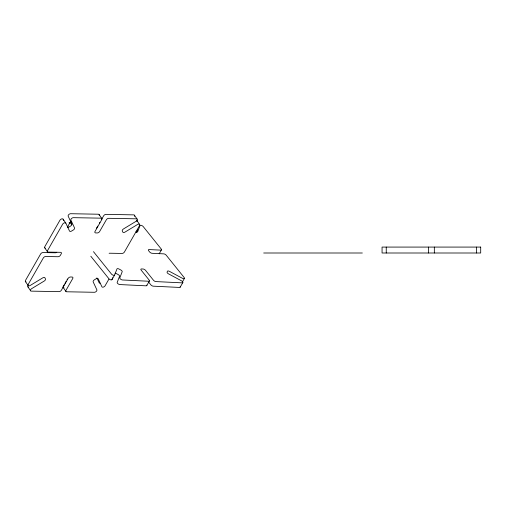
<?xml version="1.0" encoding="UTF-8"?>
<svg xmlns="http://www.w3.org/2000/svg" width="506" height="506" viewBox="0 0 506 506"><rect width="100%" height="100%" fill="white"/><g stroke="black" fill="none" stroke-linecap="round" stroke-linejoin="round"><path stroke-width="0.76" d="M90.821 256.251L108.79 278.604A1.973 0.879 29.9 0 0 110.612 279.799A1.973 0.879 29.9 0 0 111.984 279.603L112.421 278.464M112.572 278.085L112.718 277.705M136.5 232.507L137.392 230.186A1.973 0.879 29.9 0 1 137.866 229.882M64.129 284.865L63.294 286.333A1.973 1.157 -34.5 0 0 63.079 287.01M64.97 283.392L65.394 282.658M65.812 281.924L66.235 281.191M67.077 279.723L67.494 278.983M96.918 227.561L97.759 226.087M99.442 223.152L99.865 222.419M101.542 219.477L103.648 215.803A1.973 1.157 -34.5 0 1 106.026 214.361L133.647 214.867A1.973 1.157 -34.5 0 1 134.368 216.321M108.891 279.148L105.115 285.745A1.973 1.157 -34.5 0 1 103.388 287.085A1.973 1.157 -34.5 0 1 101.896 286.738L98.234 278.857A1.973 1.157 -34.5 0 0 96.058 278.819L94.375 279.837A1.973 1.157 -34.5 0 0 93.186 281.918L96.855 289.793A1.973 1.157 -34.5 0 1 96.266 291.399A1.973 1.157 -34.5 0 1 94.331 292.285L66.703 291.779A1.973 1.157 -34.5 0 1 66.008 290.28L72.737 278.528A1.973 1.157 -34.5 0 0 72.035 277.029L70.498 276.997A1.973 1.157 -34.5 0 0 68.12 278.439L61.397 290.197A1.973 1.157 -34.5 0 1 59.019 291.639L31.391 291.133A1.973 1.157 -34.5 0 1 30.493 290.197A1.973 1.157 -34.5 0 1 31.739 288.603L44.256 281.02A1.973 1.157 -34.5 0 0 45.445 278.945L44.952 277.883A1.973 1.157 -34.5 0 0 42.776 277.845L30.265 285.428A1.973 1.157 -34.5 0 1 28.406 285.713A1.973 1.157 -34.5 0 1 28.235 284.34L43.333 257.946A1.973 1.157 -34.5 0 1 45.711 256.504L58.013 256.732A1.973 1.157 -34.5 0 0 60.391 255.29L61.232 253.816A1.973 1.157 -34.5 0 0 60.537 252.323L48.234 252.096A1.973 1.157 -34.5 0 1 47.539 250.596L62.643 224.202A1.973 1.157 -34.5 0 1 64.37 222.861A1.973 1.157 -34.5 0 1 65.862 223.209L69.474 230.97A1.973 1.157 -34.5 0 0 71.65 231.008L73.332 229.99A1.973 1.157 -34.5 0 0 74.521 227.915L70.91 220.154A1.973 1.157 -34.5 0 1 71.491 218.548A1.973 1.157 -34.5 0 1 73.427 217.669L101.055 218.168A1.973 1.157 -34.5 0 1 101.75 219.667L95.027 231.425A1.973 1.157 -34.5 0 0 95.723 232.918L97.26 232.95A1.973 1.157 -34.5 0 0 99.638 231.508L106.361 219.749A1.973 1.157 -34.5 0 1 108.739 218.314L136.367 218.813A1.973 1.157 -34.5 0 1 137.265 219.749A1.973 1.157 -34.5 0 1 136.019 221.343L123.502 228.927A1.973 1.157 -34.5 0 0 122.313 231.008L122.806 232.064A1.973 1.157 -34.5 0 0 124.982 232.102L137.499 224.519A1.973 1.157 -34.5 0 1 139.352 224.234A1.973 1.157 -34.5 0 1 139.529 225.606L124.425 252.001A1.973 1.157 -34.5 0 1 122.047 253.443L109.745 253.221A1.973 1.157 -34.5 0 0 109.119 253.31M67.583 226.796L70.258 222.153M111.952 279.66L114.596 275.074M159.169 253.822L161.433 249.894M146.753 285.593L149.39 281.007M182.514 281.747L184.437 278.408M180.18 287.161L182.824 282.576M263.696 253L362.334 253M148.872 282.373L150.877 284.865A1.973 0.879 29.9 0 0 153.331 286.181L179.459 287.44A1.973 0.879 29.9 0 0 180.155 286.655M71.618 224.487L70.492 223.089A1.973 0.879 29.9 0 1 71.131 221.932M93.465 251.665L111.434 274.018A1.973 0.879 29.9 0 0 113.255 275.213A1.973 0.879 29.9 0 0 114.622 275.017L116.981 268.933A1.973 0.879 29.9 0 1 119.036 269.034L120.77 269.964A1.973 0.879 29.9 0 1 122.186 271.722L119.833 277.807A1.973 0.879 29.9 0 0 120.605 279.148A1.973 0.879 29.9 0 0 122.566 279.982L148.701 281.241A1.973 0.879 29.9 0 0 149.15 280.065L141.149 270.109A1.973 0.879 29.9 0 1 141.604 268.939L143.059 269.009A1.973 0.879 29.9 0 1 145.513 270.324L153.514 280.28A1.973 0.879 29.9 0 0 155.974 281.589L182.103 282.854A1.973 0.879 29.9 0 0 182.83 282.146A1.973 0.879 29.9 0 0 181.426 280.779L168.511 273.86A1.973 0.879 29.9 0 1 167.094 272.101L167.416 271.273A1.973 0.879 29.9 0 1 169.472 271.368L182.388 278.287A1.973 0.879 29.9 0 0 184.19 278.635A1.973 0.879 29.9 0 0 184.165 277.528L166.196 255.176A1.973 0.879 29.9 0 0 163.742 253.86L152.104 253.297A1.973 0.879 29.9 0 1 149.649 251.982L148.65 250.742A1.973 0.879 29.9 0 1 149.106 249.566L160.737 250.128A1.973 0.879 29.9 0 0 161.193 248.952L143.223 226.599A1.973 0.879 29.9 0 0 141.402 225.404A1.973 0.879 29.9 0 0 140.035 225.6L137.645 231.78A1.973 0.879 29.9 0 1 135.912 231.83M134.419 215.195L137.139 219.149M139.612 224.455L136.892 220.508A1.973 1.157 -34.5 0 1 136.955 221.343M99.119 214.569L101.832 218.516M63.105 219.193L65.824 223.14M44.737 247.801L47.456 251.748M63.206 287.484L65.925 291.431M25.433 281.545L28.146 285.492M27.906 286.851L30.626 290.805M96.886 277.864L99.182 282.791A1.973 1.157 -34.5 0 0 99.954 283.233M63.37 219.749L63.142 219.262A1.973 1.157 -34.5 0 0 61.65 218.915A1.973 1.157 -34.5 0 0 59.923 220.255L44.819 246.65A1.973 1.157 -34.5 0 0 45.255 248.117M63.598 220.23L63.819 220.717M476.513 247.08L476.513 253M434.338 247.08L434.338 253M428.424 247.08L428.424 253M386.249 247.08L386.249 253M67.671 227.415A1.973 0.879 29.9 0 1 67.595 227.245M67.545 226.928A1.973 0.879 29.9 0 1 68.063 226.511M115.071 273.208A1.973 0.879 29.9 0 1 116.393 273.62L118.132 274.549A1.973 0.879 29.9 0 1 119.542 276.308L117.19 282.392A1.973 0.879 29.9 0 0 117.961 283.733A1.973 0.879 29.9 0 0 119.922 284.568L146.057 285.827A1.973 0.879 29.9 0 0 146.778 285.106M69.588 223.677A1.973 0.879 29.9 0 1 69.917 222.355M26.053 281.88A1.973 1.157 -34.5 0 1 25.515 280.394L40.619 253.999A1.973 1.157 -34.5 0 1 42.997 252.557L55.299 252.779A1.973 1.157 -34.5 0 0 56.805 252.26M67.595 227.472A1.973 1.157 -34.5 0 0 68.93 227.061L70.612 226.043A1.973 1.157 -34.5 0 0 71.801 223.968L68.19 216.207A1.973 1.157 -34.5 0 1 68.772 214.601A1.973 1.157 -34.5 0 1 70.713 213.715L98.335 214.221A1.973 1.157 -34.5 0 1 99.208 215.316M96.627 227.959A1.973 1.157 -34.5 0 1 96.361 228.231M63.99 287.832A1.973 1.157 -34.5 0 1 63.079 287.142M28.57 287.18A1.973 1.157 -34.5 0 1 28.462 285.087M480.7 247.08L382.062 247.08L382.062 253L480.7 253L480.7 247.08"/></g></svg>
